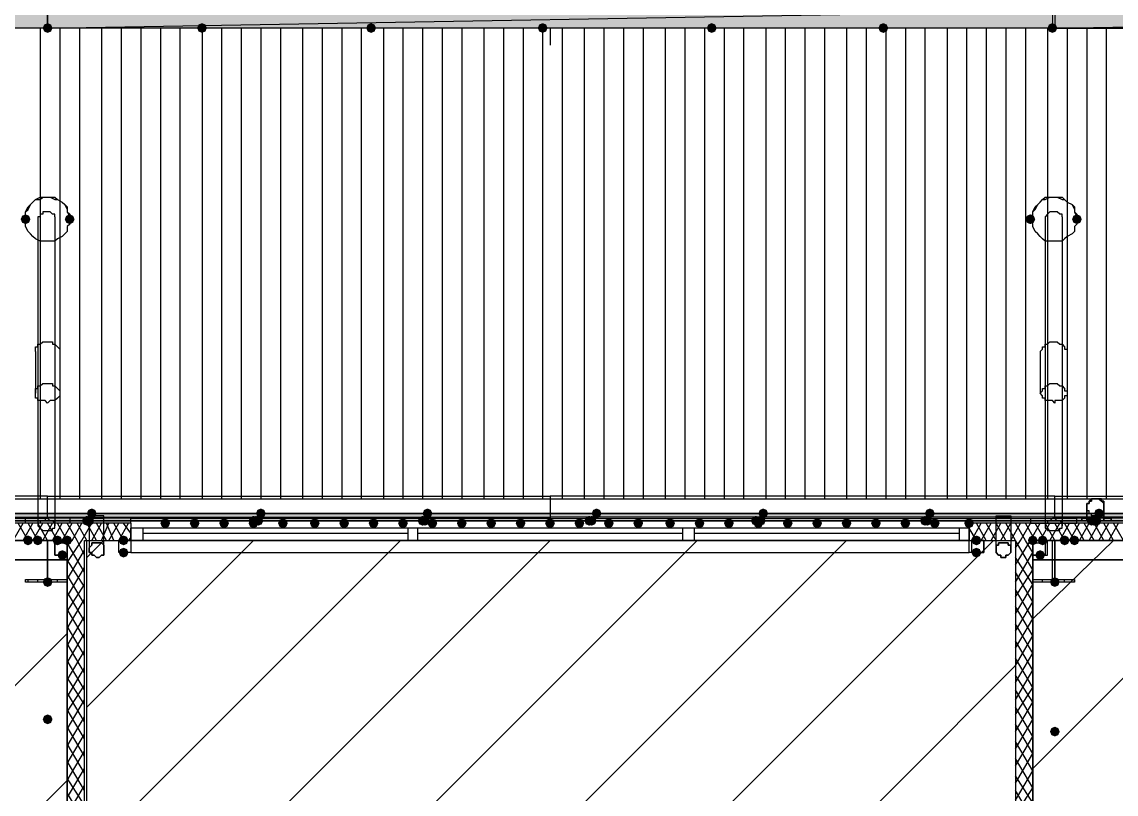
# Model space of a CAD drawing. Header units: millimetres. Extents: x 0 to 420, y 0 to 297.
# Drawn here: x 241.41 to 260.31, y 232.22 to 245.55 of the extents above; entities that cross this region are included whole.
import ezdxf

# ---------------------------------------------------------------- set-up
doc = ezdxf.new("R2010")
doc.units = ezdxf.units.MM
doc.layers.get('0').update_dxf_attribs({"linetype": 'CONTINUOUS'})

msp = doc.modelspace()

# ---------------------------------------------------------------- hatches: boundary and pattern name
at = {"true_color": 0x000007}
h = msp.add_hatch(color=0, dxfattribs=at)
h.paths.add_polyline_path([(241.850333, 245.448667), (224.451333, 245.448667), (241.850333, 245.745)], flags=0)
h.paths.add_polyline_path([(224.451333, 245.448667), (241.850333, 245.745), (224.451333, 245.745)], flags=0)
h = msp.add_hatch(color=0, dxfattribs=at)
h.paths.add_polyline_path([(259.207, 245.448667), (241.850333, 245.448667), (259.207, 245.745)], flags=0)
h.paths.add_polyline_path([(241.850333, 245.448667), (259.207, 245.745), (241.850333, 245.745)], flags=0)
h = msp.add_hatch(color=0, dxfattribs=at)
h.paths.add_polyline_path([(276.606, 245.448667), (259.249333, 245.448667), (276.606, 245.745)], flags=0)
h.paths.add_polyline_path([(259.249333, 245.448667), (276.606, 245.745), (259.249333, 245.745)], flags=0)
at = {"true_color": 0x0000fe}
for points in [[(241.935, 245.448667), (241.910129, 245.388871), (241.850333, 245.364), (241.790538, 245.388871), (241.765667, 245.448667), (241.790537, 245.508462), (241.850333, 245.533333), (241.910129, 245.508463)], [(244.602, 245.448667), (244.577129, 245.388871), (244.517333, 245.364), (244.457538, 245.388871), (244.432667, 245.448667), (244.457537, 245.508462), (244.517333, 245.533333), (244.577129, 245.508463)], [(247.523, 245.448667), (247.498129, 245.388871), (247.438333, 245.364), (247.378537, 245.388871), (247.353667, 245.448667), (247.378537, 245.508462), (247.438333, 245.533333), (247.498129, 245.508463)], [(250.486333, 245.448667), (250.461462, 245.388871), (250.401667, 245.364), (250.341871, 245.388871), (250.317, 245.448667), (250.341871, 245.508462), (250.401667, 245.533333), (250.461462, 245.508463)], [(253.407333, 245.448667), (253.382462, 245.388871), (253.322667, 245.364), (253.262871, 245.388871), (253.238, 245.448667), (253.262871, 245.508462), (253.322667, 245.533333), (253.382462, 245.508463)], [(256.370667, 245.448667), (256.345796, 245.388871), (256.286, 245.364), (256.226204, 245.388871), (256.201333, 245.448667), (256.226204, 245.508462), (256.286, 245.533333), (256.345796, 245.508463)], [(259.291667, 245.448667), (259.266796, 245.388871), (259.207, 245.364), (259.147204, 245.388871), (259.122333, 245.448667), (259.147204, 245.508462), (259.207, 245.533333), (259.266796, 245.508463)], [(242.697, 237.066667), (242.672129, 237.006871), (242.612333, 236.982), (242.552537, 237.006871), (242.527667, 237.066667), (242.552537, 237.126462), (242.612333, 237.151333), (242.672129, 237.126463)], [(245.618, 237.066667), (245.593129, 237.006871), (245.533333, 236.982), (245.473537, 237.006871), (245.448667, 237.066667), (245.473537, 237.126462), (245.533333, 237.151333), (245.593129, 237.126463)], [(248.496667, 237.066667), (248.471796, 237.006871), (248.412, 236.982), (248.352204, 237.006871), (248.327333, 237.066667), (248.352204, 237.126462), (248.412, 237.151333), (248.471796, 237.126463)], [(251.417667, 237.066667), (251.392796, 237.006871), (251.333, 236.982), (251.273204, 237.006871), (251.248333, 237.066667), (251.273204, 237.126462), (251.333, 237.151333), (251.392796, 237.126463)], [(254.296333, 237.066667), (254.271462, 237.006871), (254.211667, 236.982), (254.151871, 237.006871), (254.127, 237.066667), (254.151871, 237.126462), (254.211667, 237.151333), (254.271462, 237.126463)], [(257.175, 237.066667), (257.150129, 237.006871), (257.090333, 236.982), (257.030538, 237.006871), (257.005667, 237.066667), (257.030537, 237.126462), (257.090333, 237.151333), (257.150129, 237.126463)], [(260.096, 237.066667), (260.071129, 237.006871), (260.011333, 236.982), (259.951537, 237.006871), (259.926667, 237.066667), (259.951537, 237.126462), (260.011333, 237.151333), (260.071129, 237.126463)], [(242.612333, 236.939667), (242.587462, 236.879871), (242.527667, 236.855), (242.467871, 236.879871), (242.443, 236.939667), (242.467871, 236.999462), (242.527667, 237.024333), (242.587462, 236.999463)], [(242.654667, 236.939667), (242.629796, 236.879871), (242.57, 236.855), (242.510204, 236.879871), (242.485333, 236.939667), (242.510204, 236.999462), (242.57, 237.024333), (242.629796, 236.999463)], [(242.654667, 236.939667), (242.629796, 236.879871), (242.57, 236.855), (242.510204, 236.879871), (242.485333, 236.939667), (242.510204, 236.999462), (242.57, 237.024333), (242.629796, 236.999463)], [(245.491, 236.939667), (245.466129, 236.879871), (245.406333, 236.855), (245.346538, 236.879871), (245.321667, 236.939667), (245.346537, 236.999462), (245.406333, 237.024333), (245.466129, 236.999463)], [(245.533333, 236.939667), (245.508463, 236.879871), (245.448667, 236.855), (245.388871, 236.879871), (245.364, 236.939667), (245.388871, 236.999462), (245.448667, 237.024333), (245.508462, 236.999463)], [(245.575667, 236.939667), (245.550796, 236.879871), (245.491, 236.855), (245.431204, 236.879871), (245.406333, 236.939667), (245.431204, 236.999462), (245.491, 237.024333), (245.550796, 236.999463)], [(248.412, 236.939667), (248.387129, 236.879871), (248.327333, 236.855), (248.267538, 236.879871), (248.242667, 236.939667), (248.267537, 236.999462), (248.327333, 237.024333), (248.387129, 236.999463)], [(248.454333, 236.939667), (248.429463, 236.879871), (248.369667, 236.855), (248.309871, 236.879871), (248.285, 236.939667), (248.309871, 236.999462), (248.369667, 237.024333), (248.429462, 236.999463)], [(248.454333, 236.939667), (248.429463, 236.879871), (248.369667, 236.855), (248.309871, 236.879871), (248.285, 236.939667), (248.309871, 236.999462), (248.369667, 237.024333), (248.429462, 236.999463)], [(251.290667, 236.939667), (251.265796, 236.879871), (251.206, 236.855), (251.146204, 236.879871), (251.121333, 236.939667), (251.146204, 236.999462), (251.206, 237.024333), (251.265796, 236.999463)], [(251.333, 236.939667), (251.308129, 236.879871), (251.248333, 236.855), (251.188538, 236.879871), (251.163667, 236.939667), (251.188537, 236.999462), (251.248333, 237.024333), (251.308129, 236.999463)], [(251.333, 236.939667), (251.308129, 236.879871), (251.248333, 236.855), (251.188538, 236.879871), (251.163667, 236.939667), (251.188537, 236.999462), (251.248333, 237.024333), (251.308129, 236.999463)], [(254.169333, 236.939667), (254.144463, 236.879871), (254.084667, 236.855), (254.024871, 236.879871), (254, 236.939667), (254.024871, 236.999462), (254.084667, 237.024333), (254.144462, 236.999463)], [(254.254, 236.939667), (254.229129, 236.879871), (254.169333, 236.855), (254.109537, 236.879871), (254.084667, 236.939667), (254.109537, 236.999462), (254.169333, 237.024333), (254.229129, 236.999463)], [(254.254, 236.939667), (254.229129, 236.879871), (254.169333, 236.855), (254.109537, 236.879871), (254.084667, 236.939667), (254.109537, 236.999462), (254.169333, 237.024333), (254.229129, 236.999463)], [(257.090333, 236.939667), (257.065462, 236.879871), (257.005667, 236.855), (256.945871, 236.879871), (256.921, 236.939667), (256.945871, 236.999462), (257.005667, 237.024333), (257.065462, 236.999463)], [(257.132667, 236.939667), (257.107796, 236.879871), (257.048, 236.855), (256.988204, 236.879871), (256.963333, 236.939667), (256.988204, 236.999462), (257.048, 237.024333), (257.107796, 236.999463)], [(257.132667, 236.939667), (257.107796, 236.879871), (257.048, 236.855), (256.988204, 236.879871), (256.963333, 236.939667), (256.988204, 236.999462), (257.048, 237.024333), (257.107796, 236.999463)], [(259.969, 236.939667), (259.944129, 236.879871), (259.884333, 236.855), (259.824538, 236.879871), (259.799667, 236.939667), (259.824537, 236.999462), (259.884333, 237.024333), (259.944129, 236.999463)], [(260.011333, 236.939667), (259.986463, 236.879871), (259.926667, 236.855), (259.866871, 236.879871), (259.842, 236.939667), (259.866871, 236.999462), (259.926667, 237.024333), (259.986462, 236.999463)], [(260.053667, 236.939667), (260.028796, 236.879871), (259.969, 236.855), (259.909204, 236.879871), (259.884333, 236.939667), (259.909204, 236.999462), (259.969, 237.024333), (260.028796, 236.999463)]]:
    msp.add_hatch(color=0, dxfattribs=at).paths.add_polyline_path(points, flags=0)
at = {"true_color": 0x000007}
for points in [[(241.554, 242.146667), (241.529129, 242.086871), (241.469333, 242.062), (241.409538, 242.086871), (241.384667, 242.146667), (241.409537, 242.206462), (241.469333, 242.231333), (241.529129, 242.206463)], [(242.316, 242.146667), (242.291129, 242.086871), (242.231333, 242.062), (242.171538, 242.086871), (242.146667, 242.146667), (242.171537, 242.206462), (242.231333, 242.231333), (242.291129, 242.206463)], [(258.910667, 242.146667), (258.885796, 242.086871), (258.826, 242.062), (258.766204, 242.086871), (258.741333, 242.146667), (258.766204, 242.206462), (258.826, 242.231333), (258.885796, 242.206463)], [(259.715, 242.146667), (259.690129, 242.086871), (259.630333, 242.062), (259.570538, 242.086871), (259.545667, 242.146667), (259.570537, 242.206462), (259.630333, 242.231333), (259.690129, 242.206463)], [(243.967, 236.897333), (243.942129, 236.837537), (243.882333, 236.812667), (243.822538, 236.837537), (243.797667, 236.897333), (243.822537, 236.957129), (243.882333, 236.982), (243.942129, 236.957129)], [(244.475, 236.897333), (244.450129, 236.837537), (244.390333, 236.812667), (244.330537, 236.837537), (244.305667, 236.897333), (244.330537, 236.957129), (244.390333, 236.982), (244.450129, 236.957129)], [(244.983, 236.897333), (244.958129, 236.837537), (244.898333, 236.812667), (244.838538, 236.837537), (244.813667, 236.897333), (244.838537, 236.957129), (244.898333, 236.982), (244.958129, 236.957129)], [(245.491, 236.897333), (245.466129, 236.837537), (245.406333, 236.812667), (245.346538, 236.837537), (245.321667, 236.897333), (245.346537, 236.957129), (245.406333, 236.982), (245.466129, 236.957129)], [(245.999, 236.897333), (245.974129, 236.837537), (245.914333, 236.812667), (245.854537, 236.837537), (245.829667, 236.897333), (245.854537, 236.957129), (245.914333, 236.982), (245.974129, 236.957129)], [(246.549333, 236.897333), (246.524463, 236.837537), (246.464667, 236.812667), (246.404871, 236.837537), (246.38, 236.897333), (246.404871, 236.957129), (246.464667, 236.982), (246.524462, 236.957129)], [(247.057333, 236.897333), (247.032462, 236.837537), (246.972667, 236.812667), (246.912871, 236.837537), (246.888, 236.897333), (246.912871, 236.957129), (246.972667, 236.982), (247.032462, 236.957129)], [(247.565333, 236.897333), (247.540462, 236.837537), (247.480667, 236.812667), (247.420871, 236.837537), (247.396, 236.897333), (247.420871, 236.957129), (247.480667, 236.982), (247.540462, 236.957129)], [(248.073333, 236.897333), (248.048462, 236.837537), (247.988667, 236.812667), (247.928871, 236.837537), (247.904, 236.897333), (247.928871, 236.957129), (247.988667, 236.982), (248.048462, 236.957129)], [(248.581333, 236.897333), (248.556462, 236.837537), (248.496667, 236.812667), (248.436871, 236.837537), (248.412, 236.897333), (248.436871, 236.957129), (248.496667, 236.982), (248.556462, 236.957129)], [(249.089333, 236.897333), (249.064462, 236.837537), (249.004667, 236.812667), (248.944871, 236.837537), (248.92, 236.897333), (248.944871, 236.957129), (249.004667, 236.982), (249.064462, 236.957129)], [(249.597333, 236.897333), (249.572462, 236.837537), (249.512667, 236.812667), (249.452871, 236.837537), (249.428, 236.897333), (249.452871, 236.957129), (249.512667, 236.982), (249.572462, 236.957129)], [(250.105333, 236.897333), (250.080462, 236.837537), (250.020667, 236.812667), (249.960871, 236.837537), (249.936, 236.897333), (249.960871, 236.957129), (250.020667, 236.982), (250.080462, 236.957129)], [(250.613333, 236.897333), (250.588462, 236.837537), (250.528667, 236.812667), (250.468871, 236.837537), (250.444, 236.897333), (250.468871, 236.957129), (250.528667, 236.982), (250.588462, 236.957129)], [(251.121333, 236.897333), (251.096462, 236.837537), (251.036667, 236.812667), (250.976871, 236.837537), (250.952, 236.897333), (250.976871, 236.957129), (251.036667, 236.982), (251.096462, 236.957129)], [(251.629333, 236.897333), (251.604463, 236.837537), (251.544667, 236.812667), (251.484871, 236.837537), (251.46, 236.897333), (251.484871, 236.957129), (251.544667, 236.982), (251.604462, 236.957129)], [(252.137333, 236.897333), (252.112462, 236.837537), (252.052667, 236.812667), (251.992871, 236.837537), (251.968, 236.897333), (251.992871, 236.957129), (252.052667, 236.982), (252.112462, 236.957129)], [(252.687667, 236.897333), (252.662796, 236.837537), (252.603, 236.812667), (252.543204, 236.837537), (252.518333, 236.897333), (252.543204, 236.957129), (252.603, 236.982), (252.662796, 236.957129)], [(253.195667, 236.897333), (253.170796, 236.837537), (253.111, 236.812667), (253.051204, 236.837537), (253.026333, 236.897333), (253.051204, 236.957129), (253.111, 236.982), (253.170796, 236.957129)], [(253.703667, 236.897333), (253.678796, 236.837537), (253.619, 236.812667), (253.559204, 236.837537), (253.534333, 236.897333), (253.559204, 236.957129), (253.619, 236.982), (253.678796, 236.957129)], [(254.211667, 236.897333), (254.186796, 236.837537), (254.127, 236.812667), (254.067204, 236.837537), (254.042333, 236.897333), (254.067204, 236.957129), (254.127, 236.982), (254.186796, 236.957129)], [(254.719667, 236.897333), (254.694796, 236.837537), (254.635, 236.812667), (254.575204, 236.837537), (254.550333, 236.897333), (254.575204, 236.957129), (254.635, 236.982), (254.694796, 236.957129)], [(255.227667, 236.897333), (255.202796, 236.837537), (255.143, 236.812667), (255.083204, 236.837537), (255.058333, 236.897333), (255.083204, 236.957129), (255.143, 236.982), (255.202796, 236.957129)], [(255.735667, 236.897333), (255.710796, 236.837537), (255.651, 236.812667), (255.591204, 236.837537), (255.566333, 236.897333), (255.591204, 236.957129), (255.651, 236.982), (255.710796, 236.957129)], [(256.243667, 236.897333), (256.218796, 236.837537), (256.159, 236.812667), (256.099204, 236.837537), (256.074333, 236.897333), (256.099204, 236.957129), (256.159, 236.982), (256.218796, 236.957129)], [(256.751667, 236.897333), (256.726796, 236.837537), (256.667, 236.812667), (256.607204, 236.837537), (256.582333, 236.897333), (256.607204, 236.957129), (256.667, 236.982), (256.726796, 236.957129)], [(257.259667, 236.897333), (257.234796, 236.837537), (257.175, 236.812667), (257.115204, 236.837537), (257.090333, 236.897333), (257.115204, 236.957129), (257.175, 236.982), (257.234796, 236.957129)], [(257.852333, 236.897333), (257.827463, 236.837537), (257.767667, 236.812667), (257.707871, 236.837537), (257.683, 236.897333), (257.707871, 236.957129), (257.767667, 236.982), (257.827462, 236.957129)], [(241.596333, 236.601), (241.571463, 236.541204), (241.511667, 236.516333), (241.451871, 236.541204), (241.427, 236.601), (241.451871, 236.660796), (241.511667, 236.685667), (241.571462, 236.660796)], [(241.765667, 236.601), (241.740796, 236.541204), (241.681, 236.516333), (241.621204, 236.541204), (241.596333, 236.601), (241.621204, 236.660796), (241.681, 236.685667), (241.740796, 236.660796)], [(242.104333, 236.601), (242.079463, 236.541204), (242.019667, 236.516333), (241.959871, 236.541204), (241.935, 236.601), (241.959871, 236.660796), (242.019667, 236.685667), (242.079462, 236.660796)], [(242.273667, 236.601), (242.248796, 236.541204), (242.189, 236.516333), (242.129204, 236.541204), (242.104333, 236.601), (242.129204, 236.660796), (242.189, 236.685667), (242.248796, 236.660796)], [(243.247333, 236.601), (243.222462, 236.541204), (243.162667, 236.516333), (243.102871, 236.541204), (243.078, 236.601), (243.102871, 236.660796), (243.162667, 236.685667), (243.222462, 236.660796)], [(257.979333, 236.601), (257.954462, 236.541204), (257.894667, 236.516333), (257.834871, 236.541204), (257.81, 236.601), (257.834871, 236.660796), (257.894667, 236.685667), (257.954462, 236.660796)], [(258.953, 236.601), (258.928129, 236.541204), (258.868333, 236.516333), (258.808538, 236.541204), (258.783667, 236.601), (258.808537, 236.660796), (258.868333, 236.685667), (258.928129, 236.660796)], [(259.122333, 236.601), (259.097463, 236.541204), (259.037667, 236.516333), (258.977871, 236.541204), (258.953, 236.601), (258.977871, 236.660796), (259.037667, 236.685667), (259.097462, 236.660796)], [(259.503333, 236.601), (259.478462, 236.541204), (259.418667, 236.516333), (259.358871, 236.541204), (259.334, 236.601), (259.358871, 236.660796), (259.418667, 236.685667), (259.478462, 236.660796)], [(259.672667, 236.601), (259.647796, 236.541204), (259.588, 236.516333), (259.528204, 236.541204), (259.503333, 236.601), (259.528204, 236.660796), (259.588, 236.685667), (259.647796, 236.660796)], [(243.247333, 236.389333), (243.222462, 236.329537), (243.162667, 236.304667), (243.102871, 236.329537), (243.078, 236.389333), (243.102871, 236.449129), (243.162667, 236.474), (243.222462, 236.449129)], [(257.979333, 236.389333), (257.954462, 236.329537), (257.894667, 236.304667), (257.834871, 236.329537), (257.81, 236.389333), (257.834871, 236.449129), (257.894667, 236.474), (257.954462, 236.449129)], [(242.189, 236.347), (242.164129, 236.287204), (242.104333, 236.262333), (242.044537, 236.287204), (242.019667, 236.347), (242.044537, 236.406796), (242.104333, 236.431667), (242.164129, 236.406796)], [(259.08, 236.347), (259.055129, 236.287204), (258.995333, 236.262333), (258.935538, 236.287204), (258.910667, 236.347), (258.935537, 236.406796), (258.995333, 236.431667), (259.055129, 236.406796)], [(241.935, 235.881333), (241.910129, 235.821537), (241.850333, 235.796667), (241.790538, 235.821537), (241.765667, 235.881333), (241.790537, 235.941129), (241.850333, 235.966), (241.910129, 235.941129)], [(259.334, 235.881333), (259.309129, 235.821537), (259.249333, 235.796667), (259.189538, 235.821537), (259.164667, 235.881333), (259.189537, 235.941129), (259.249333, 235.966), (259.309129, 235.941129)], [(241.935, 233.510667), (241.910129, 233.450871), (241.850333, 233.426), (241.790538, 233.450871), (241.765667, 233.510667), (241.790537, 233.570462), (241.850333, 233.595333), (241.910129, 233.570463)], [(259.334, 233.299), (259.309129, 233.239204), (259.249333, 233.214333), (259.189538, 233.239204), (259.164667, 233.299), (259.189537, 233.358796), (259.249333, 233.383667), (259.309129, 233.358796)]]:
    msp.add_hatch(color=0, dxfattribs=at).paths.add_polyline_path(points, flags=0)
h = msp.add_hatch(color=0, dxfattribs=at)
h.paths.add_polyline_path([(119.507, 237.066667), (381.550333, 237.066667), (119.507, 236.939667)], flags=0)
h.paths.add_polyline_path([(381.550333, 237.066667), (119.507, 236.939667), (381.550333, 236.939667)], flags=0)

# ---------------------------------------------------------------- linework, layer by layer
at = {"color": 0, "true_color": 0x000007}
for points in [[(259.207, 245.745), (259.207, 245.448667), (241.850333, 245.448667), (241.850333, 245.745), (241.850333, 245.448667), (224.451333, 245.448667), (224.451333, 245.745), (224.451333, 245.448667), (207.052333, 245.448667), (207.052333, 245.745), (207.052333, 245.448667), (189.653333, 245.448667), (189.653333, 245.745), (172.296667, 245.745), (172.296667, 245.448667), (189.653333, 245.448667), (189.653333, 245.745), (207.052333, 245.745), (224.451333, 245.745), (241.850333, 245.745)], [(241.850333, 245.448667), (224.451333, 245.448667), (241.850333, 245.745)], [(259.207, 245.448667), (241.850333, 245.448667), (259.207, 245.745)], [(241.850333, 245.448667), (259.207, 245.745), (241.850333, 245.745)], [(276.606, 245.448667), (259.249333, 245.448667), (276.606, 245.745)], [(259.249333, 245.448667), (276.606, 245.745), (259.249333, 245.745)], [(276.606, 245.745), (259.249333, 245.745), (259.249333, 245.448667), (276.606, 245.448667)], [(381.550333, 244.898333), (381.550333, 245.448667), (119.507, 245.448667), (119.507, 244.898333), (119.507, 237.871), (119.507, 237.320667), (381.550333, 237.320667), (381.550333, 237.871)], [(241.892667, 241.765667), (241.850333, 241.765667), (241.765667, 241.765667), (241.723333, 241.765667), (241.638667, 241.808), (241.596333, 241.850333), (241.554, 241.892667), (241.511667, 241.935), (241.469333, 242.019667), (241.469333, 242.062), (241.469333, 242.146667), (241.469333, 242.189), (241.469333, 242.273667), (241.511667, 242.316), (241.554, 242.400667), (241.596333, 242.443), (241.638667, 242.485333), (241.723333, 242.485333), (241.765667, 242.527667), (241.850333, 242.527667), (241.892667, 242.527667), (241.977333, 242.485333), (242.019667, 242.485333), (242.104333, 242.443), (242.146667, 242.400667), (242.189, 242.316), (242.189, 242.273667), (242.231333, 242.189), (242.231333, 242.146667), (242.231333, 242.062), (242.189, 242.019667), (242.189, 241.935), (242.146667, 241.892667), (242.104333, 241.850333), (242.019667, 241.808), (241.977333, 241.765667)], [(259.291667, 241.765667), (259.249333, 241.765667), (259.164667, 241.765667), (259.08, 241.765667), (259.037667, 241.808), (258.995333, 241.850333), (258.953, 241.892667), (258.910667, 241.935), (258.868333, 242.019667), (258.868333, 242.062), (258.826, 242.146667), (258.868333, 242.189), (258.868333, 242.273667), (258.910667, 242.316), (258.953, 242.400667), (258.995333, 242.443), (259.037667, 242.485333), (259.08, 242.485333), (259.164667, 242.527667), (259.249333, 242.527667), (259.291667, 242.527667), (259.376333, 242.485333), (259.418667, 242.485333), (259.461, 242.443), (259.545667, 242.400667), (259.588, 242.316), (259.588, 242.273667), (259.630333, 242.189), (259.630333, 242.146667), (259.630333, 242.062), (259.588, 242.019667), (259.588, 241.935), (259.545667, 241.892667), (259.461, 241.850333), (259.418667, 241.808), (259.376333, 241.765667)], [(241.892667, 239.014), (241.850333, 238.971667), (241.808, 239.014), (241.765667, 239.014), (241.723333, 239.014), (241.681, 239.014), (241.681, 239.056333), (241.638667, 239.056333), (241.638667, 239.098667), (241.638667, 239.141), (241.638667, 239.183333), (241.638667, 239.225667), (241.681, 239.225667), (241.681, 239.268), (241.723333, 239.268), (241.765667, 239.310333), (241.808, 239.310333), (241.850333, 239.310333), (241.892667, 239.310333), (241.935, 239.310333), (241.935, 239.268), (241.977333, 239.268), (242.019667, 239.225667), (242.062, 239.183333), (242.062, 239.141), (242.062, 239.098667), (242.019667, 239.056333), (241.977333, 239.014), (241.935, 239.014)], [(259.249333, 239.014), (259.249333, 238.971667), (259.207, 239.014), (259.164667, 239.014), (259.122333, 239.014), (259.08, 239.014), (259.08, 239.056333), (259.037667, 239.056333), (259.037667, 239.098667), (258.995333, 239.141), (259.037667, 239.183333), (259.037667, 239.225667), (259.08, 239.225667), (259.08, 239.268), (259.122333, 239.268), (259.164667, 239.310333), (259.207, 239.310333), (259.249333, 239.310333), (259.291667, 239.310333), (259.334, 239.268), (259.376333, 239.268), (259.418667, 239.225667), (259.418667, 239.183333), (259.461, 239.183333), (259.461, 239.141), (259.461, 239.098667), (259.418667, 239.098667), (259.418667, 239.056333), (259.376333, 239.014), (259.334, 239.014), (259.291667, 239.014)], [(224.451333, 236.982), (241.850333, 236.982), (241.850333, 237.363), (224.451333, 237.363)], [(241.850333, 237.363), (250.528667, 237.363), (250.528667, 236.982), (241.850333, 236.982)], [(259.249333, 237.363), (250.528667, 237.363), (250.528667, 236.982), (259.249333, 236.982)], [(276.606, 236.982), (259.249333, 236.982), (259.249333, 237.363), (276.606, 237.363)], [(259.715, 236.939667), (259.715, 236.982), (259.799667, 236.982), (259.799667, 237.193667), (259.799667, 237.236), (259.842, 237.236), (259.842, 237.278333), (259.884333, 237.320667), (259.926667, 237.320667), (259.969, 237.320667), (260.011333, 237.320667), (260.053667, 237.320667), (260.053667, 237.278333), (260.096, 237.278333), (260.096, 237.236), (260.096, 237.193667), (260.096, 236.982), (260.223, 236.982), (260.223, 236.939667), (260.096, 236.939667), (260.096, 237.193667), (260.096, 237.236), (260.053667, 237.278333), (260.011333, 237.320667), (259.969, 237.320667), (259.926667, 237.320667), (259.884333, 237.320667), (259.884333, 237.278333), (259.842, 237.278333), (259.842, 237.236), (259.799667, 237.236), (259.799667, 237.193667), (259.799667, 236.939667), (259.715, 236.939667), (259.715, 236.982), (259.799667, 236.982), (259.799667, 237.193667), (259.799667, 237.236), (259.842, 237.236), (259.842, 237.278333), (259.884333, 237.320667), (259.926667, 237.320667), (259.969, 237.320667), (260.011333, 237.320667), (260.053667, 237.320667), (260.053667, 237.278333), (260.096, 237.278333), (260.096, 237.236), (260.096, 237.193667), (260.096, 236.982), (260.223, 236.982), (260.223, 236.939667), (260.096, 236.939667), (260.096, 237.193667), (260.096, 237.236), (260.053667, 237.278333), (260.011333, 237.320667), (259.969, 237.320667), (259.926667, 237.320667), (259.884333, 237.320667), (259.884333, 237.278333), (259.842, 237.278333), (259.842, 237.236), (259.799667, 237.236), (259.799667, 237.193667), (259.799667, 236.939667), (259.715, 236.939667), (259.799667, 236.939667), (259.799667, 237.193667), (259.799667, 237.236), (259.842, 237.236), (259.842, 237.278333), (259.884333, 237.278333), (259.884333, 237.320667), (259.926667, 237.320667), (259.969, 237.320667), (260.011333, 237.320667), (260.053667, 237.278333), (260.096, 237.236), (260.096, 237.193667), (260.096, 236.939667), (260.223, 236.939667), (260.223, 236.982), (260.096, 236.982), (260.096, 237.193667), (260.096, 237.236), (260.096, 237.278333), (260.053667, 237.278333), (260.053667, 237.320667), (260.011333, 237.320667), (259.969, 237.320667), (259.926667, 237.320667), (259.884333, 237.320667), (259.842, 237.278333), (259.842, 237.236), (259.799667, 237.236), (259.799667, 237.193667), (259.799667, 236.982), (259.715, 236.982)], [(260.096, 237.193667), (260.096, 237.151333), (260.096, 237.109), (260.053667, 237.066667), (260.011333, 237.024333), (259.969, 237.024333), (259.926667, 237.024333), (259.884333, 237.024333), (259.884333, 237.066667), (259.842, 237.066667), (259.842, 237.109), (259.799667, 237.109), (259.799667, 237.151333), (259.799667, 237.193667), (259.799667, 237.236), (259.842, 237.236), (259.842, 237.278333), (259.884333, 237.278333), (259.884333, 237.320667), (259.926667, 237.320667), (259.969, 237.320667), (260.011333, 237.320667), (260.053667, 237.278333), (260.096, 237.236)], [(259.799667, 237.193667), (259.799667, 237.236), (259.842, 237.236), (259.842, 237.278333), (259.884333, 237.278333), (259.884333, 237.320667), (259.926667, 237.320667), (259.969, 237.320667), (260.011333, 237.320667), (260.053667, 237.278333), (260.096, 237.236), (260.096, 237.193667), (260.096, 237.151333), (260.096, 237.109), (260.053667, 237.066667), (260.011333, 237.024333), (259.969, 237.024333), (259.926667, 237.024333), (259.884333, 237.024333), (259.884333, 237.066667), (259.842, 237.066667), (259.842, 237.109), (259.799667, 237.109), (259.799667, 237.151333)], [(119.507, 237.066667), (381.550333, 237.066667), (119.507, 236.939667)], [(381.550333, 237.066667), (119.507, 236.939667), (381.550333, 236.939667)], [(119.507, 237.066667), (119.507, 236.939667), (381.550333, 236.939667), (381.550333, 237.066667)], [(241.850333, 236.770333), (241.892667, 236.770333), (241.935, 236.770333), (241.935, 236.812667), (241.977333, 236.812667), (241.977333, 236.855), (241.977333, 236.897333), (241.935, 236.939667), (241.892667, 236.939667), (241.850333, 236.982), (241.808, 236.982), (241.808, 236.939667), (241.765667, 236.939667), (241.723333, 236.939667), (241.723333, 236.897333), (241.681, 236.897333), (241.681, 236.855), (241.723333, 236.812667), (241.765667, 236.770333), (241.808, 236.770333)], [(242.824, 236.982), (242.824, 237.024333), (242.781667, 237.024333), (242.739333, 237.024333), (242.697, 237.024333), (242.654667, 237.024333), (242.612333, 237.024333), (242.57, 236.982), (242.612333, 236.982), (242.654667, 236.982), (242.697, 236.982), (242.739333, 236.982), (242.781667, 236.982)], [(258.233333, 236.982), (258.233333, 237.024333), (258.275667, 237.024333), (258.318, 237.024333), (258.360333, 237.024333), (258.402667, 237.024333), (258.445, 237.024333), (258.487333, 237.024333), (258.487333, 236.982), (258.445, 236.982), (258.402667, 236.982), (258.360333, 236.982), (258.318, 236.982), (258.275667, 236.982)], [(259.249333, 236.770333), (259.291667, 236.770333), (259.334, 236.770333), (259.334, 236.812667), (259.376333, 236.812667), (259.376333, 236.855), (259.376333, 236.897333), (259.334, 236.939667), (259.291667, 236.939667), (259.249333, 236.982), (259.207, 236.982), (259.164667, 236.939667), (259.122333, 236.939667), (259.122333, 236.897333), (259.08, 236.897333), (259.08, 236.855), (259.08, 236.812667), (259.122333, 236.812667), (259.122333, 236.770333), (259.164667, 236.770333), (259.207, 236.770333)], [(243.289667, 236.601), (243.289667, 236.812667)], [(257.767667, 236.601), (257.767667, 236.812667)], [(392.938, 236.601), (258.868333, 236.601), (258.868333, 205.613), (242.189, 205.613), (242.189, 236.601), (108.161667, 236.601), (108.161667, 119.972667), (242.189, 119.972667), (242.189, 150.960667), (258.868333, 150.960667), (258.868333, 119.972667), (392.938, 119.972667)], [(242.189, 235.881333), (241.469333, 235.881333), (241.469333, 235.923667), (241.850333, 235.923667), (241.850333, 236.601), (241.469333, 236.601), (242.189, 236.601), (241.850333, 236.601), (241.850333, 235.923667), (242.189, 235.923667)], [(242.189, 236.601), (241.977333, 236.601), (241.977333, 236.347), (242.189, 236.347)], [(242.189, 236.558667), (242.189, 236.347), (241.977333, 236.347), (241.977333, 236.558667)], [(242.824, 236.431667), (242.824, 236.389333), (242.824, 236.347), (242.781667, 236.347), (242.739333, 236.304667), (242.697, 236.304667), (242.654667, 236.347), (242.612333, 236.347), (242.612333, 236.389333), (242.57, 236.389333), (242.57, 236.431667), (242.57, 236.474), (242.612333, 236.516333), (242.612333, 236.558667), (242.654667, 236.558667), (242.697, 236.558667), (242.739333, 236.558667), (242.781667, 236.558667), (242.824, 236.516333), (242.824, 236.474), (242.824, 236.431667), (242.824, 236.474), (242.824, 236.516333), (242.781667, 236.558667), (242.739333, 236.558667), (242.697, 236.558667), (242.654667, 236.558667), (242.612333, 236.558667), (242.612333, 236.516333), (242.57, 236.474), (242.57, 236.431667), (242.57, 236.389333), (242.612333, 236.389333), (242.612333, 236.347), (242.654667, 236.347), (242.697, 236.304667), (242.739333, 236.304667), (242.781667, 236.347), (242.824, 236.347), (242.824, 236.389333)], [(242.57, 236.431667), (242.57, 236.389333), (242.612333, 236.389333), (242.612333, 236.347), (242.654667, 236.347), (242.697, 236.304667), (242.739333, 236.304667), (242.781667, 236.347), (242.824, 236.347), (242.824, 236.389333), (242.824, 236.431667), (242.824, 236.474), (242.824, 236.516333), (242.781667, 236.558667), (242.739333, 236.558667), (242.697, 236.558667), (242.654667, 236.558667), (242.612333, 236.558667), (242.612333, 236.516333), (242.57, 236.474)], [(243.078, 236.601), (243.289667, 236.601), (243.289667, 236.389333), (243.078, 236.389333), (243.078, 236.601), (243.289667, 236.601), (243.289667, 236.389333), (243.078, 236.389333)], [(257.767667, 236.601), (258.021667, 236.601), (258.021667, 236.389333), (257.767667, 236.389333)], [(257.81, 236.601), (257.81, 236.389333), (258.021667, 236.389333), (258.021667, 236.601)], [(258.233333, 236.431667), (258.233333, 236.389333), (258.275667, 236.347), (258.318, 236.347), (258.318, 236.304667), (258.360333, 236.304667), (258.402667, 236.304667), (258.402667, 236.347), (258.445, 236.347), (258.487333, 236.389333), (258.487333, 236.431667), (258.487333, 236.474), (258.487333, 236.516333), (258.445, 236.516333), (258.445, 236.558667), (258.402667, 236.558667), (258.360333, 236.558667), (258.318, 236.558667), (258.275667, 236.558667), (258.275667, 236.516333), (258.233333, 236.516333), (258.233333, 236.474), (258.233333, 236.431667), (258.233333, 236.474), (258.233333, 236.516333), (258.275667, 236.516333), (258.275667, 236.558667), (258.318, 236.558667), (258.360333, 236.558667), (258.402667, 236.558667), (258.445, 236.558667), (258.445, 236.516333), (258.487333, 236.516333), (258.487333, 236.474), (258.487333, 236.431667), (258.487333, 236.389333), (258.445, 236.347), (258.402667, 236.347), (258.402667, 236.304667), (258.360333, 236.304667), (258.318, 236.304667), (258.318, 236.347), (258.275667, 236.347), (258.233333, 236.389333)], [(258.487333, 236.431667), (258.487333, 236.389333), (258.445, 236.347), (258.402667, 236.347), (258.402667, 236.304667), (258.360333, 236.304667), (258.318, 236.304667), (258.318, 236.347), (258.275667, 236.347), (258.233333, 236.389333), (258.233333, 236.431667), (258.233333, 236.474), (258.233333, 236.516333), (258.275667, 236.516333), (258.275667, 236.558667), (258.318, 236.558667), (258.360333, 236.558667), (258.402667, 236.558667), (258.445, 236.558667), (258.445, 236.516333), (258.487333, 236.516333), (258.487333, 236.474)], [(259.122333, 236.601), (258.868333, 236.601), (258.868333, 236.347), (259.122333, 236.347)], [(259.588, 235.881333), (258.868333, 235.881333), (258.868333, 235.923667), (259.207, 235.923667), (259.207, 236.601), (258.868333, 236.601), (259.588, 236.601), (259.249333, 236.601), (259.249333, 235.923667), (259.588, 235.923667)], [(259.08, 236.558667), (259.08, 236.347), (258.868333, 236.347), (258.868333, 236.558667)], [(242.189, 236.262333), (242.189, 205.613), (258.868333, 205.613), (258.868333, 236.262333), (392.557, 236.262333), (392.557, 120.311333), (258.868333, 120.311333), (258.868333, 150.960667), (242.189, 150.960667), (242.189, 120.311333), (108.500333, 120.311333), (108.500333, 236.262333)]]:
    msp.add_lwpolyline(points, close=True, dxfattribs=at)
at = {"color": 0, "true_color": 0x0000fd}
for points in [[(241.723333, 245.448667), (241.723333, 237.320667)], [(242.062, 245.448667), (242.062, 237.320667)], [(242.400667, 245.448667), (242.400667, 237.320667)], [(242.781667, 245.448667), (242.781667, 237.320667)], [(243.120333, 245.448667), (243.120333, 237.320667)], [(243.459, 245.448667), (243.459, 237.320667)], [(243.797667, 245.448667), (243.797667, 237.320667)], [(244.136333, 245.448667), (244.136333, 237.320667)], [(244.517333, 245.448667), (244.517333, 237.320667)], [(244.856, 245.448667), (244.856, 237.320667)], [(245.194667, 245.448667), (245.194667, 237.320667)], [(245.533333, 245.448667), (245.533333, 237.320667)], [(245.872, 245.448667), (245.872, 237.320667)], [(246.253, 245.448667), (246.253, 237.320667)], [(246.591667, 245.448667), (246.591667, 237.320667)], [(246.930333, 245.448667), (246.930333, 237.320667)], [(247.269, 245.448667), (247.269, 237.320667)], [(247.65, 245.448667), (247.65, 237.320667)], [(247.988667, 245.448667), (247.988667, 237.320667)], [(248.327333, 245.448667), (248.327333, 237.320667)], [(248.666, 245.448667), (248.666, 237.320667)], [(249.004667, 245.448667), (249.004667, 237.320667)], [(249.385667, 245.448667), (249.385667, 237.320667)], [(249.724333, 245.448667), (249.724333, 237.320667)], [(250.063, 245.448667), (250.063, 237.320667)], [(250.401667, 245.448667), (250.401667, 237.320667)], [(250.740333, 245.448667), (250.740333, 237.320667)], [(251.121333, 245.448667), (251.121333, 237.320667)], [(251.46, 245.448667), (251.46, 237.320667)], [(251.798667, 245.448667), (251.798667, 237.320667)], [(252.137333, 245.448667), (252.137333, 237.320667)], [(252.518333, 245.448667), (252.518333, 237.320667)], [(252.857, 245.448667), (252.857, 237.320667)], [(253.195667, 245.448667), (253.195667, 237.320667)], [(253.534333, 245.448667), (253.534333, 237.320667)], [(253.873, 245.448667), (253.873, 237.320667)], [(254.254, 245.448667), (254.254, 237.320667)], [(254.592667, 245.448667), (254.592667, 237.320667)], [(254.931333, 245.448667), (254.931333, 237.320667)], [(255.27, 245.448667), (255.27, 237.320667)], [(255.651, 245.448667), (255.651, 237.320667)], [(255.989667, 245.448667), (255.989667, 237.320667)], [(256.328333, 245.448667), (256.328333, 237.320667)], [(256.667, 245.448667), (256.667, 237.320667)], [(257.005667, 245.448667), (257.005667, 237.320667)], [(257.386667, 245.448667), (257.386667, 237.320667)], [(257.725333, 245.448667), (257.725333, 237.320667)], [(258.064, 245.448667), (258.064, 237.320667)], [(258.402667, 245.448667), (258.402667, 237.320667)], [(258.741333, 245.448667), (258.741333, 237.320667)], [(259.122333, 245.448667), (259.122333, 237.320667)], [(259.461, 245.448667), (259.461, 237.320667)], [(259.799667, 245.448667), (259.799667, 237.320667)], [(260.138333, 245.448667), (260.138333, 237.320667)]]:
    msp.add_lwpolyline(points, dxfattribs=at)
at = {"color": 0, "true_color": 0x000007}
for points in [[(250.528667, 245.448667), (250.528667, 245.152333)], [(241.469333, 242.146667), (241.469333, 242.231333), (241.469333, 242.273667), (241.511667, 242.358333), (241.554, 242.400667), (241.596333, 242.443), (241.638667, 242.485333), (241.723333, 242.527667), (241.765667, 242.527667), (241.850333, 242.527667), (241.892667, 242.527667), (241.977333, 242.527667), (242.019667, 242.485333), (242.104333, 242.443), (242.146667, 242.400667), (242.189, 242.358333), (242.189, 242.273667), (242.231333, 242.231333), (242.231333, 242.146667)], [(258.826, 242.146667), (258.868333, 242.231333), (258.868333, 242.273667), (258.910667, 242.358333), (258.953, 242.400667), (258.995333, 242.443), (259.037667, 242.485333), (259.08, 242.527667), (259.164667, 242.527667), (259.249333, 242.527667), (259.291667, 242.527667), (259.376333, 242.527667), (259.418667, 242.485333), (259.461, 242.443), (259.545667, 242.400667), (259.588, 242.358333), (259.588, 242.273667), (259.630333, 242.231333), (259.630333, 242.146667)], [(241.977333, 242.189), (241.977333, 242.231333), (241.935, 242.231333), (241.892667, 242.273667), (241.850333, 242.273667), (241.808, 242.273667), (241.765667, 242.273667), (241.765667, 242.231333), (241.723333, 242.231333), (241.723333, 242.189), (241.681, 242.189)], [(241.681, 242.189), (241.681, 236.855)], [(241.977333, 242.189), (241.977333, 236.855)], [(259.376333, 242.189), (259.376333, 242.231333), (259.334, 242.231333), (259.291667, 242.273667), (259.249333, 242.273667), (259.207, 242.273667), (259.164667, 242.273667), (259.122333, 242.231333), (259.08, 242.189)], [(259.08, 242.189), (259.08, 236.855)], [(259.376333, 242.189), (259.376333, 236.855)], [(241.638667, 239.860667), (241.638667, 239.903), (241.638667, 239.945333), (241.681, 239.945333), (241.681, 239.987667), (241.723333, 239.987667), (241.765667, 240.03), (241.808, 240.03), (241.850333, 240.03), (241.892667, 240.03), (241.935, 240.03), (241.935, 239.987667), (241.977333, 239.987667), (242.019667, 239.945333), (242.062, 239.903), (242.062, 239.860667)], [(258.995333, 239.860667), (259.037667, 239.903), (259.037667, 239.945333), (259.08, 239.945333), (259.08, 239.987667), (259.122333, 239.987667), (259.164667, 240.03), (259.207, 240.03), (259.249333, 240.03), (259.291667, 240.03), (259.334, 239.987667), (259.376333, 239.987667), (259.418667, 239.945333), (259.418667, 239.903), (259.461, 239.903), (259.461, 239.860667)], [(241.638667, 239.860667), (241.638667, 239.141)], [(242.062, 239.860667), (242.062, 239.141)], [(258.995333, 239.860667), (258.995333, 239.141)], [(259.461, 239.860667), (259.461, 239.141)], [(119.507, 236.939667), (381.550333, 236.939667), (119.507, 236.939667), (381.550333, 236.939667)], [(119.507, 236.939667), (381.550333, 236.939667)], [(119.507, 236.939667), (381.550333, 236.939667)], [(243.289667, 236.897333), (240.411, 236.897333)], [(241.257667, 236.601), (241.427, 236.897333)], [(241.511667, 236.601), (241.342333, 236.897333)], [(241.427, 236.601), (241.596333, 236.897333)], [(242.231333, 236.982), (242.189, 236.982), (242.146667, 236.982), (242.104333, 236.982), (242.019667, 236.982), (241.977333, 236.982), (241.892667, 236.982), (241.850333, 236.982), (241.765667, 236.982), (241.723333, 236.982), (241.638667, 236.982), (241.596333, 236.982), (241.554, 236.982), (241.511667, 236.982), (241.469333, 236.982)], [(242.231333, 236.982), (242.231333, 236.897333), (242.189, 236.897333), (242.146667, 236.897333), (242.104333, 236.897333), (242.019667, 236.897333), (241.977333, 236.897333), (241.892667, 236.897333), (241.850333, 236.897333), (241.765667, 236.897333), (241.723333, 236.897333), (241.638667, 236.897333), (241.596333, 236.897333), (241.554, 236.897333), (241.511667, 236.897333), (241.469333, 236.897333), (241.469333, 236.982)], [(241.681, 236.601), (241.511667, 236.897333)], [(241.596333, 236.601), (241.765667, 236.897333)], [(241.850333, 236.601), (241.681, 236.897333)], [(241.765667, 236.601), (241.935, 236.897333)], [(242.019667, 236.601), (241.850333, 236.897333)], [(241.935, 236.601), (242.104333, 236.897333)], [(242.189, 236.601), (242.019667, 236.897333)], [(242.104333, 236.601), (242.273667, 236.897333)], [(242.358333, 236.601), (242.189, 236.897333)], [(242.273667, 236.601), (242.443, 236.897333)], [(242.527667, 236.601), (242.358333, 236.897333)], [(242.443, 236.601), (242.612333, 236.897333)], [(242.697, 236.601), (242.527667, 236.897333)], [(242.57, 236.982), (242.57, 236.431667)], [(242.612333, 236.601), (242.781667, 236.897333)], [(242.866333, 236.601), (242.697, 236.897333)], [(242.781667, 236.601), (242.908667, 236.897333)], [(242.824, 236.431667), (242.824, 236.982)], [(242.993333, 236.601), (242.866333, 236.897333)], [(242.908667, 236.601), (243.078, 236.897333)], [(243.162667, 236.601), (242.993333, 236.897333)], [(243.078, 236.601), (243.247333, 236.897333)], [(243.289667, 236.728), (243.162667, 236.897333)], [(243.289667, 236.897333), (243.289667, 236.982), (257.767667, 236.982), (257.767667, 236.897333)], [(243.289667, 236.897333), (243.289667, 236.812667), (243.289667, 236.601)], [(243.289667, 236.897333), (243.289667, 236.812667)], [(257.767667, 236.855), (257.81, 236.897333)], [(257.767667, 236.897333), (257.767667, 236.812667), (257.767667, 236.601)], [(257.767667, 236.897333), (257.767667, 236.812667)], [(260.688667, 236.897333), (257.767667, 236.897333)], [(257.81, 236.601), (257.979333, 236.897333)], [(258.064, 236.601), (257.894667, 236.897333)], [(257.979333, 236.601), (258.148667, 236.897333)], [(258.233333, 236.601), (258.064, 236.897333)], [(258.148667, 236.601), (258.318, 236.897333)], [(258.233333, 236.431667), (258.233333, 236.982)], [(258.402667, 236.601), (258.233333, 236.897333)], [(258.318, 236.601), (258.487333, 236.897333)], [(258.572, 236.601), (258.402667, 236.897333)], [(258.487333, 236.982), (258.487333, 236.431667)], [(258.487333, 236.601), (258.656667, 236.897333)], [(258.741333, 236.601), (258.572, 236.897333)], [(258.656667, 236.601), (258.826, 236.897333)], [(258.910667, 236.601), (258.741333, 236.897333)], [(258.826, 236.982), (258.868333, 236.982), (258.910667, 236.982), (258.953, 236.982), (258.995333, 236.982), (259.037667, 236.982), (259.08, 236.982), (259.164667, 236.982), (259.249333, 236.982), (259.291667, 236.982), (259.376333, 236.982), (259.418667, 236.982), (259.461, 236.982), (259.545667, 236.982), (259.588, 236.982), (259.630333, 236.982)], [(258.826, 236.982), (258.826, 236.897333), (258.868333, 236.897333), (258.910667, 236.897333), (258.953, 236.897333), (258.995333, 236.897333), (259.037667, 236.897333), (259.08, 236.897333), (259.164667, 236.897333), (259.249333, 236.897333), (259.291667, 236.897333), (259.376333, 236.897333), (259.418667, 236.897333), (259.461, 236.897333), (259.545667, 236.897333), (259.588, 236.897333), (259.630333, 236.897333), (259.630333, 236.982)], [(258.826, 236.601), (258.995333, 236.897333)], [(259.08, 236.601), (258.910667, 236.897333)], [(258.995333, 236.601), (259.164667, 236.897333)], [(259.249333, 236.601), (259.08, 236.897333)], [(259.164667, 236.601), (259.334, 236.897333)], [(259.418667, 236.601), (259.249333, 236.897333)], [(259.334, 236.601), (259.503333, 236.897333)], [(259.588, 236.601), (259.418667, 236.897333)], [(259.503333, 236.601), (259.672667, 236.897333)], [(259.757333, 236.601), (259.588, 236.897333)], [(259.672667, 236.601), (259.842, 236.897333)], [(259.926667, 236.601), (259.757333, 236.897333)], [(259.842, 236.601), (260.011333, 236.897333)], [(260.096, 236.601), (259.926667, 236.897333)], [(260.011333, 236.601), (260.180667, 236.897333)], [(260.265333, 236.601), (260.096, 236.897333)], [(260.180667, 236.601), (260.35, 236.897333)], [(260.434667, 236.601), (260.265333, 236.897333)], [(243.289667, 236.601), (243.501333, 236.601), (243.501333, 236.812667), (243.289667, 236.812667)], [(248.073333, 236.812667), (243.501333, 236.812667)], [(243.501333, 236.728), (248.073333, 236.728)], [(248.158, 236.812667), (248.073333, 236.812667), (248.073333, 236.601), (248.158, 236.601)], [(248.158, 236.601), (248.242667, 236.601), (248.242667, 236.812667), (248.158, 236.812667)], [(252.814667, 236.812667), (248.242667, 236.812667)], [(248.242667, 236.728), (252.814667, 236.728)], [(252.899333, 236.812667), (252.814667, 236.812667), (252.814667, 236.601), (252.899333, 236.601)], [(252.899333, 236.601), (253.026333, 236.601), (253.026333, 236.812667), (252.899333, 236.812667)], [(257.598333, 236.812667), (253.026333, 236.812667)], [(253.026333, 236.728), (257.598333, 236.728)], [(257.767667, 236.812667), (257.598333, 236.812667), (257.598333, 236.601), (257.767667, 236.601)], [(257.894667, 236.601), (257.767667, 236.812667)], [(240.411, 236.601), (242.189, 236.601)], [(241.850333, 235.881333), (241.850333, 236.601)], [(242.104333, 236.601), (242.104333, 236.558667)], [(242.189, 236.516333), (242.273667, 236.601)], [(242.189, 236.22), (242.443, 236.601)], [(242.189, 236.601), (242.189, 218.482333)], [(242.485333, 236.050667), (242.189, 236.558667)], [(242.485333, 236.347), (242.358333, 236.601)], [(242.485333, 205.613), (242.485333, 236.601)], [(242.485333, 236.601), (243.289667, 236.601)], [(243.247333, 236.601), (243.289667, 236.643333)], [(250.528667, 236.601), (243.289667, 236.601), (243.289667, 236.516333)], [(250.528667, 236.601), (243.289667, 236.601), (243.289667, 236.516333)], [(243.289667, 236.601), (257.767667, 236.601)], [(243.289667, 236.516333), (243.289667, 236.389333), (250.528667, 236.389333)], [(243.289667, 236.516333), (243.289667, 236.389333), (250.528667, 236.389333)], [(243.501333, 236.601), (248.073333, 236.601)], [(248.242667, 236.601), (252.814667, 236.601)], [(257.767667, 236.516333), (257.767667, 236.601), (250.528667, 236.601)], [(257.767667, 236.516333), (257.767667, 236.601), (250.528667, 236.601)], [(250.528667, 236.389333), (257.767667, 236.389333), (257.767667, 236.516333)], [(250.528667, 236.389333), (257.767667, 236.389333), (257.767667, 236.516333)], [(253.026333, 236.601), (257.598333, 236.601)], [(257.767667, 236.601), (258.572, 236.601)], [(258.572, 236.474), (258.656667, 236.601)], [(258.572, 236.177667), (258.826, 236.601)], [(258.868333, 236.093), (258.572, 236.601)], [(258.572, 236.601), (258.572, 202.141667)], [(258.868333, 236.389333), (258.741333, 236.601)], [(258.868333, 202.141667), (258.868333, 236.601)], [(258.868333, 236.601), (260.688667, 236.601)], [(258.995333, 236.601), (258.995333, 236.558667)], [(259.249333, 235.881333), (259.249333, 236.601)], [(242.189, 235.923667), (242.485333, 236.431667)], [(258.572, 235.881333), (258.868333, 236.389333)], [(258.868333, 235.839), (258.572, 236.304667)], [(242.485333, 235.796667), (242.189, 236.262333)], [(242.189, 235.627333), (242.485333, 236.135333)], [(258.572, 235.627333), (258.868333, 236.093)], [(241.511667, 235.881333), (241.511667, 235.923667)], [(241.681, 235.881333), (241.681, 235.923667)], [(242.019667, 235.881333), (242.019667, 235.923667)], [(242.485333, 235.500333), (242.189, 236.008333)], [(242.189, 235.881333), (242.189, 235.923667)], [(258.868333, 235.542667), (258.572, 236.050667)], [(258.868333, 235.881333), (258.868333, 235.923667)], [(259.037667, 235.881333), (259.037667, 235.923667)], [(259.418667, 235.881333), (259.418667, 235.923667)], [(259.588, 235.881333), (259.588, 235.923667)], [(242.189, 235.373333), (242.485333, 235.839)], [(242.485333, 235.204), (242.189, 235.712)], [(258.572, 235.331), (258.868333, 235.839)], [(258.868333, 235.246333), (258.572, 235.754333)], [(242.189, 235.077), (242.485333, 235.585)], [(258.572, 235.034667), (258.868333, 235.542667)], [(242.485333, 234.907667), (242.189, 235.415667)], [(258.868333, 234.95), (258.572, 235.458)], [(242.189, 234.780667), (242.485333, 235.288667)], [(258.572, 234.738333), (258.868333, 235.246333)], [(258.868333, 234.653667), (258.572, 235.161667)], [(242.485333, 234.611333), (242.189, 235.119333)], [(242.189, 234.484333), (242.485333, 234.992333)], [(258.572, 234.442), (258.868333, 234.95)], [(242.485333, 234.315), (242.189, 234.823)], [(258.868333, 234.357333), (258.572, 234.865333)], [(242.189, 234.188), (242.485333, 234.696)], [(258.572, 234.145667), (258.868333, 234.653667)], [(242.485333, 234.018667), (242.189, 234.526667)], [(242.189, 233.891667), (242.485333, 234.399667)], [(258.868333, 234.061), (258.572, 234.569)], [(242.485333, 233.764667), (242.189, 234.230333)], [(258.572, 233.849333), (258.868333, 234.357333)], [(258.868333, 233.807), (258.572, 234.272667)], [(242.189, 233.637667), (242.485333, 234.103333)], [(258.572, 233.595333), (258.868333, 234.061)], [(258.868333, 233.510667), (258.572, 234.018667)], [(242.485333, 233.468333), (242.189, 233.976333)], [(242.189, 233.341333), (242.485333, 233.849333)], [(242.485333, 233.172), (242.189, 233.68)], [(258.572, 233.299), (258.868333, 233.807)], [(258.868333, 233.214333), (258.572, 233.722333)], [(242.189, 233.045), (242.485333, 233.553)], [(258.572, 233.002667), (258.868333, 233.510667)], [(242.485333, 232.875667), (242.189, 233.383667)], [(242.189, 232.748667), (242.485333, 233.256667)], [(258.868333, 232.918), (258.572, 233.426)], [(242.485333, 232.579333), (242.189, 233.087333)], [(258.572, 232.706333), (258.868333, 233.214333)], [(258.868333, 232.621667), (258.572, 233.129667)], [(242.189, 232.452333), (242.485333, 232.960333)], [(258.572, 232.41), (258.868333, 232.918)], [(242.485333, 232.283), (242.189, 232.791)], [(258.868333, 232.325333), (258.572, 232.833333)], [(242.189, 232.156), (242.485333, 232.664)], [(242.485333, 232.029), (242.189, 232.494667)], [(258.572, 232.113667), (258.868333, 232.621667)], [(258.868333, 232.071333), (258.572, 232.537)], [(242.189, 231.859667), (242.485333, 232.367667)], [(258.572, 231.859667), (258.868333, 232.325333)], [(242.485333, 231.732667), (242.189, 232.240667)], [(258.868333, 231.775), (258.572, 232.283)]]:
    msp.add_lwpolyline(points, dxfattribs=at)
at = {"color": 0, "true_color": 0x000006}
msp.add_lwpolyline([(242.527667, 236.600999), (258.572001, 236.600999), (258.572001, 201.845333), (392.938, 201.845333), (392.938, 154.728333), (258.572001, 154.728333), (258.572001, 119.972666), (242.485334, 119.972666), (242.485334, 154.770666), (108.161668, 154.770666), (108.161668, 201.802999), (242.189001, 201.802999), (242.527667, 201.802999)], close=True, dxfattribs=at)
at = {"color": 0, "true_color": 0x0000ab}
msp.add_lwpolyline([(224.578333, 218.482333), (242.189, 218.482333), (242.189, 236.601), (224.578333, 236.601)], close=True, dxfattribs=at)
at = {"color": 0, "true_color": 0x000006}
for points in [[(242.527667, 236.304666), (242.824001, 236.600999)], [(242.527667, 233.722332), (245.406334, 236.600999)], [(242.527667, 231.182332), (247.946334, 236.600999)], [(242.527667, 228.599999), (250.528667, 236.600999)], [(242.527667, 226.059999), (253.068667, 236.600999)], [(242.527667, 223.477666), (255.651001, 236.600999)], [(242.527667, 220.937666), (258.191001, 236.600999)], [(242.527667, 218.355332), (258.572001, 234.441999)]]:
    msp.add_lwpolyline(points, dxfattribs=at)
at = {"color": 0, "true_color": 0x00002b}
msp.add_lwpolyline([(276.479, 202.141667), (276.479, 236.601), (258.868333, 236.601), (258.868333, 202.141667)], close=True, dxfattribs=at)
at = {"color": 0, "true_color": 0x000003}
for points in [[(258.868334, 235.246332), (260.265334, 236.600999)], [(258.868334, 232.663999), (262.805334, 236.600999)]]:
    msp.add_lwpolyline(points, dxfattribs=at)
at = {"color": 0, "true_color": 0x0000fe}
msp.add_lwpolyline([(242.189, 236.262333), (108.500333, 236.262333), (108.500333, 120.311333), (242.189, 120.311333), (242.189, 150.960667), (258.868333, 150.960667), (258.868333, 120.311333), (392.557, 120.311333), (392.557, 236.262333), (258.868333, 236.262333), (258.868333, 205.613), (242.189, 205.613)], close=True, dxfattribs=at)
at = {"color": 0, "true_color": 0x000002}
for points in [[(209.338334, 202.141666), (242.189001, 234.992332)], [(211.878334, 202.141666), (242.189001, 232.452332)]]:
    msp.add_lwpolyline(points, dxfattribs=at)

doc.saveas('drawing.dxf')
